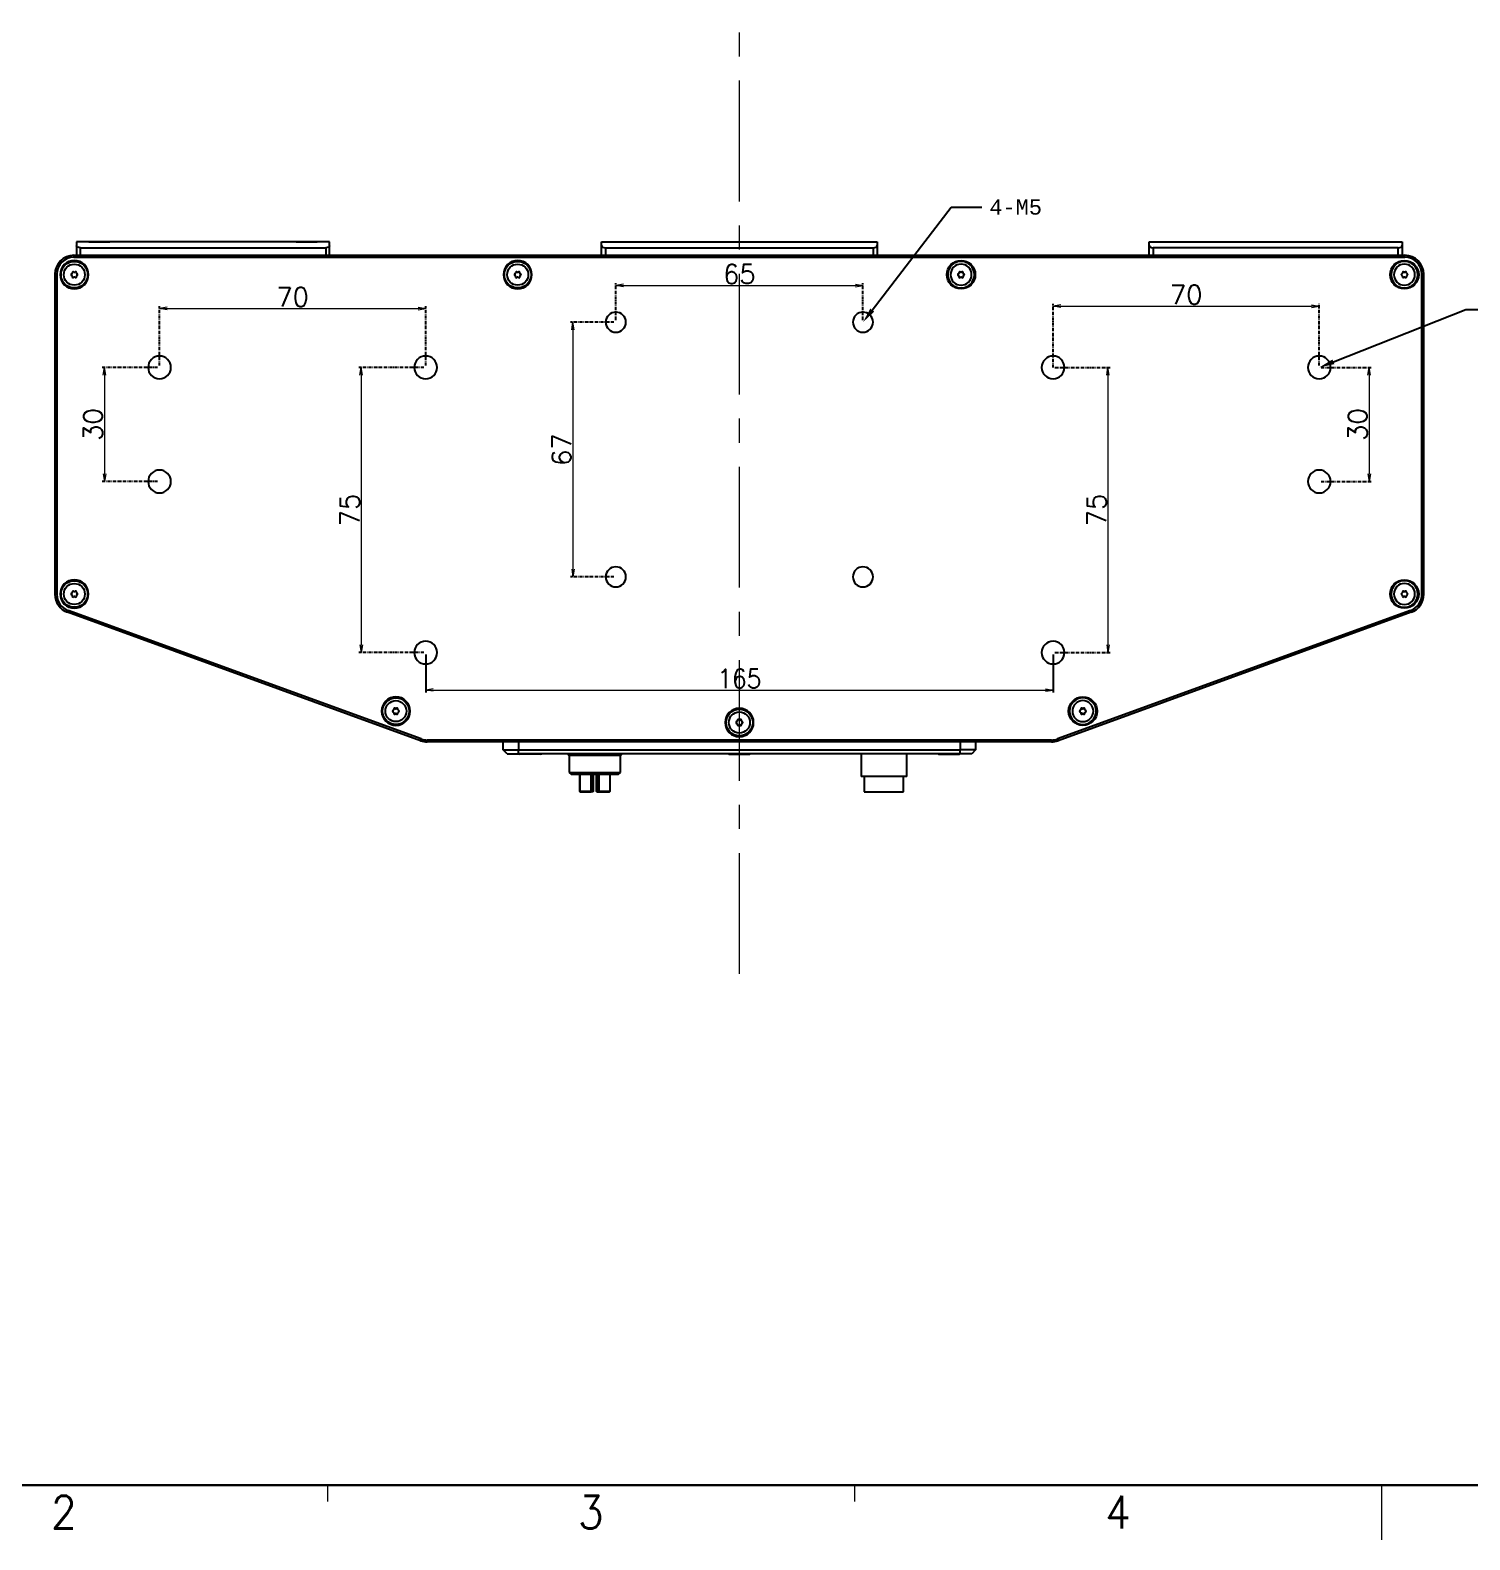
# Model space of a CAD drawing. Header units: millimetres. Extents: x -856 to 354, y -259 to 596.
# Drawn here: x -583.7 to -205.1, y -245.1 to 152 of the extents above; entities that cross this region are included whole.
import ezdxf
from ezdxf import colors
from ezdxf.entities.mleader import LeaderData, LeaderLine
from ezdxf.enums import TextEntityAlignment as Align
from ezdxf.math import Vec2, Vec3

# ---------------------------------------------------------------- set-up
doc = ezdxf.new("R2010")
doc.units = ezdxf.units.MM
doc.linetypes.add('AI-Linetype-1', pattern=[8.946, 5.315, -1.594, 0.443, -1.594])
doc.linetypes.add('CENTER', pattern=[50.8, 31.75, -6.35, 6.35, -6.35])
for name, color, linetype, lineweight in [('05 Center', 3, 'CENTER', 15), ('07 Dimension', 4, 'Continuous', 15), ('AM_BOR', 7, 'Continuous', 15), ('トンボ', 3, 'Continuous', 15)]:
    doc.layers.add(name, color=color, linetype=linetype, lineweight=lineweight)
for name, color, linetype, lineweight, true_color in [('9', 7, 'Continuous', 70, 0x8f9faf), ('ガラスカバー', 7, 'Continuous', 70, 0x8f8faf), ('ネジ', 7, 'Continuous', 70, 0xaf8f8f), ('パッキン', 7, 'Continuous', 70, 0x8f9faf), ('ボトム', 7, 'Continuous', 70, 0xafaf8f), ('背面フタ', 7, 'Continuous', 70, 0xaf8f8f)]:
    doc.layers.add(name, color=color, linetype=linetype, lineweight=lineweight, true_color=true_color)
doc.styles.add('BIGFONT', font='ROMANS.SHX', dxfattribs={"bigfont": 'bigfont'})
doc.styles.get("Standard").update_dxf_attribs({"font": 'monotxt.shx', "height": 1.6, "bigfont": '@extfont2.shx'})
doc.styles.add('TOKURA STANDARD', font='simplex.shx', dxfattribs={"width": 0.9, "bigfont": 'extfont.shx'})
doc.dimstyles.new('ISO-25', dxfattribs={"dimscale": 0.5, "dimtxt": 3.2, "dimasz": 2.5, "dimexe": 1.25, "dimexo": 1, "dimgap": 1, "dimtad": 1, "dimdsep": 46, "dimtxsty": 'Standard', "dimblk": 'OPEN', "dimcen": 2.5, "dimclrd": 256, "dimclre": 256, "dimclrt": 256, "dimadec": 0, "dimazin": 0, "dimtfac": 1, "dimtmove": 0, "dimatfit": 3, "dimldrblk": 'OPEN', "dimfxl": 1, "dimlwd": -1, "dimarcsym": 0})

# ---------------------------------------------------------------- blocks, each defined once
blk = doc.blocks.new('TOKURA_JIS_A3_2008')
at = {"layer": 'AM_BOR', "lineweight": 30}
blk.add_line((410.4, 10), (25.4, 10), dxfattribs=at)
at = {"layer": 'AM_BOR'}
for p, q in [((121.65, 10), (121.65, 8.5)), ((169.78, 10), (169.78, 8.5)), ((217.9, 10), (217.9, 5))]:
    blk.add_line(p, q, dxfattribs=at)
at = {"layer": 'AM_BOR', "style": 'TOKURA STANDARD', "width": 0.9}
for s, p in [('2', (97.59, 6.02)), ('3', (145.71, 6.02)), ('4', (193.84, 6.02))]:
    blk.add_text(s, height=3, dxfattribs=at).set_placement(p, align=Align.CENTER)
blk = doc.blocks.new('_Open')
at = {"color": 0, "linetype": 'ByBlock', "lineweight": -2}
for p, q in [((-1, 0.17), (0, 0)), ((-1, -0.17), (0, 0)), ((0, 0), (-1, 0))]:
    blk.add_line(p, q, dxfattribs=at)
blk = doc.blocks.new('*D89')
at = {"layer": '07 Dimension', "linetype": 'AI-Linetype-1', "lineweight": -2, "ltscale": 0.15, "transparency": 16777216}
for p, q in [((-429.71, 75.68), (-429.71, 85.47)), ((-364.71, 75.68), (-364.71, 85.47))]:
    blk.add_line(p, q, dxfattribs=at)
at = {"layer": '07 Dimension', "ltscale": 0.15, "transparency": 16777216}
blk.add_line((-427.71, 84.84), (-366.71, 84.84), dxfattribs=at)
at = {"layer": 'Defpoints', "color": 0, "ltscale": 0.15, "transparency": 16777216}
for p in [(-364.71, 84.84), (-429.71, 75.18), (-364.71, 75.18)]:
    blk.add_point(p, dxfattribs=at)
at = {"layer": '07 Dimension', "ltscale": 0.15, "transparency": 16777216, "xscale": 2, "yscale": 2, "zscale": 2, "rotation": 180}
blk.add_blockref('_Open', (-429.71, 84.84), dxfattribs=at)
at = {"layer": '07 Dimension', "ltscale": 0.15, "transparency": 16777216, "xscale": 2, "yscale": 2, "zscale": 2}
blk.add_blockref('_Open', (-364.71, 84.84), dxfattribs=at)
at = {"layer": '07 Dimension', "ltscale": 0.15, "transparency": 16777216, "insert": (-397.21, 87.84), "char_height": 5, "attachment_point": 5, "style": 'BIGFONT'}
blk.add_mtext('65', dxfattribs=at)
blk = doc.blocks.new('*D90')
at = {"layer": '07 Dimension', "linetype": 'AI-Linetype-1', "lineweight": -2, "ltscale": 0.15, "transparency": 16777216}
for p, q in [((-430.21, 75.18), (-441.59, 75.18)), ((-430.21, 8.18), (-441.59, 8.18))]:
    blk.add_line(p, q, dxfattribs=at)
at = {"layer": '07 Dimension', "ltscale": 0.15, "transparency": 16777216}
blk.add_line((-440.97, 73.18), (-440.97, 10.18), dxfattribs=at)
at = {"layer": 'Defpoints', "color": 0, "ltscale": 0.15, "transparency": 16777216}
for p in [(-429.71, 75.18), (-440.97, 8.18), (-429.71, 8.18)]:
    blk.add_point(p, dxfattribs=at)
at = {"layer": '07 Dimension', "ltscale": 0.15, "transparency": 16777216, "xscale": 2, "yscale": 2, "zscale": 2}
for p, rotation in [((-440.97, 75.18), 90), ((-440.97, 8.18), 270)]:
    blk.add_blockref('_Open', p, dxfattribs=dict(at, rotation=rotation))
at = {"layer": '07 Dimension', "ltscale": 0.15, "transparency": 16777216, "insert": (-443.97, 41.68), "char_height": 5, "attachment_point": 5, "rotation": 90, "style": 'BIGFONT'}
blk.add_mtext('67', dxfattribs=at)
blk = doc.blocks.new('*D91')
at = {"layer": '07 Dimension', "linetype": 'AI-Linetype-1', "lineweight": -2, "ltscale": 0.15, "transparency": 16777216}
for p, q in [((-549.71, 63.78), (-549.71, 79.42)), ((-479.71, 63.78), (-479.71, 79.42))]:
    blk.add_line(p, q, dxfattribs=at)
at = {"layer": '07 Dimension', "ltscale": 0.15, "transparency": 16777216}
blk.add_line((-547.71, 78.8), (-481.71, 78.8), dxfattribs=at)
at = {"layer": 'Defpoints', "color": 0, "ltscale": 0.15, "transparency": 16777216}
for p in [(-479.71, 78.8), (-549.71, 63.28), (-479.71, 63.28)]:
    blk.add_point(p, dxfattribs=at)
at = {"layer": '07 Dimension', "ltscale": 0.15, "transparency": 16777216, "xscale": 2, "yscale": 2, "zscale": 2, "rotation": 180}
blk.add_blockref('_Open', (-549.71, 78.8), dxfattribs=at)
at = {"layer": '07 Dimension', "ltscale": 0.15, "transparency": 16777216, "xscale": 2, "yscale": 2, "zscale": 2}
blk.add_blockref('_Open', (-479.71, 78.8), dxfattribs=at)
at = {"layer": '07 Dimension', "ltscale": 0.15, "transparency": 16777216, "insert": (-514.71, 81.8), "char_height": 5, "attachment_point": 5, "style": 'BIGFONT'}
blk.add_mtext('70', dxfattribs=at)
blk = doc.blocks.new('*D93')
at = {"layer": '07 Dimension', "linetype": 'AI-Linetype-1', "lineweight": -2, "ltscale": 0.15, "transparency": 16777216}
for p, q in [((-314.71, 63.28), (-314.71, 80.05)), ((-244.71, 63.78), (-244.71, 80.05))]:
    blk.add_line(p, q, dxfattribs=at)
at = {"layer": '07 Dimension', "ltscale": 0.15, "transparency": 16777216}
blk.add_line((-312.71, 79.42), (-246.71, 79.42), dxfattribs=at)
at = {"layer": 'Defpoints', "color": 0, "ltscale": 0.15, "transparency": 16777216}
for p in [(-244.71, 79.42), (-314.71, 62.78), (-244.71, 63.28)]:
    blk.add_point(p, dxfattribs=at)
at = {"layer": '07 Dimension', "ltscale": 0.15, "transparency": 16777216, "xscale": 2, "yscale": 2, "zscale": 2, "rotation": 180}
blk.add_blockref('_Open', (-314.71, 79.42), dxfattribs=at)
at = {"layer": '07 Dimension', "ltscale": 0.15, "transparency": 16777216, "xscale": 2, "yscale": 2, "zscale": 2}
blk.add_blockref('_Open', (-244.71, 79.42), dxfattribs=at)
at = {"layer": '07 Dimension', "ltscale": 0.15, "transparency": 16777216, "insert": (-279.71, 82.42), "char_height": 5, "attachment_point": 5, "style": 'BIGFONT'}
blk.add_mtext('70', dxfattribs=at)
blk = doc.blocks.new('*D94')
at = {"layer": '07 Dimension', "linetype": 'AI-Linetype-1', "lineweight": -2, "ltscale": 0.15, "transparency": 16777216}
for p, q in [((-314.21, 63.28), (-299.65, 63.28)), ((-314.21, -11.72), (-299.65, -11.72))]:
    blk.add_line(p, q, dxfattribs=at)
at = {"layer": '07 Dimension', "ltscale": 0.15, "transparency": 16777216}
blk.add_line((-300.27, 61.28), (-300.27, -9.72), dxfattribs=at)
at = {"layer": 'Defpoints', "color": 0, "ltscale": 0.15, "transparency": 16777216}
for p in [(-314.71, 63.28), (-314.71, -11.72), (-300.27, -11.72)]:
    blk.add_point(p, dxfattribs=at)
at = {"layer": '07 Dimension', "ltscale": 0.15, "transparency": 16777216, "xscale": 2, "yscale": 2, "zscale": 2}
for p, rotation in [((-300.27, 63.28), 90), ((-300.27, -11.72), 270)]:
    blk.add_blockref('_Open', p, dxfattribs=dict(at, rotation=rotation))
at = {"layer": '07 Dimension', "ltscale": 0.15, "transparency": 16777216, "insert": (-303.27, 25.78), "char_height": 5, "attachment_point": 5, "rotation": 90, "style": 'BIGFONT'}
blk.add_mtext('75', dxfattribs=at)
blk = doc.blocks.new('*D95')
at = {"layer": '07 Dimension', "linetype": 'AI-Linetype-1', "lineweight": -2, "ltscale": 0.15, "transparency": 16777216}
for p, q in [((-244.21, 63.28), (-230.96, 63.28)), ((-244.21, 33.28), (-230.96, 33.28))]:
    blk.add_line(p, q, dxfattribs=at)
at = {"layer": '07 Dimension', "ltscale": 0.15, "transparency": 16777216}
blk.add_line((-231.59, 61.28), (-231.59, 35.28), dxfattribs=at)
at = {"layer": 'Defpoints', "color": 0, "ltscale": 0.15, "transparency": 16777216}
for p in [(-244.71, 63.28), (-244.71, 33.28), (-231.59, 33.28)]:
    blk.add_point(p, dxfattribs=at)
at = {"layer": '07 Dimension', "ltscale": 0.15, "transparency": 16777216, "xscale": 2, "yscale": 2, "zscale": 2}
for p, rotation in [((-231.59, 63.28), 90), ((-231.59, 33.28), 270)]:
    blk.add_blockref('_Open', p, dxfattribs=dict(at, rotation=rotation))
at = {"layer": '07 Dimension', "ltscale": 0.15, "transparency": 16777216, "insert": (-234.59, 48.28), "char_height": 5, "attachment_point": 5, "rotation": 90, "style": 'BIGFONT'}
blk.add_mtext('30', dxfattribs=at)
blk = doc.blocks.new('*D96')
at = {"layer": '07 Dimension', "linetype": 'AI-Linetype-1', "lineweight": -2, "ltscale": 0.15, "transparency": 16777216}
for p, q in [((-550.21, 63.28), (-564.83, 63.28)), ((-550.21, 33.28), (-564.83, 33.28))]:
    blk.add_line(p, q, dxfattribs=at)
at = {"layer": '07 Dimension', "ltscale": 0.15, "transparency": 16777216}
blk.add_line((-564.2, 61.28), (-564.2, 35.28), dxfattribs=at)
at = {"layer": 'Defpoints', "color": 0, "ltscale": 0.15, "transparency": 16777216}
for p in [(-549.71, 63.28), (-564.2, 33.28), (-549.71, 33.28)]:
    blk.add_point(p, dxfattribs=at)
at = {"layer": '07 Dimension', "ltscale": 0.15, "transparency": 16777216, "xscale": 2, "yscale": 2, "zscale": 2}
for p, rotation in [((-564.2, 63.28), 90), ((-564.2, 33.28), 270)]:
    blk.add_blockref('_Open', p, dxfattribs=dict(at, rotation=rotation))
at = {"layer": '07 Dimension', "ltscale": 0.15, "transparency": 16777216, "insert": (-567.2, 48.28), "char_height": 5, "attachment_point": 5, "rotation": 90, "style": 'BIGFONT'}
blk.add_mtext('30', dxfattribs=at)
blk = doc.blocks.new('*D97')
at = {"layer": '07 Dimension', "linetype": 'AI-Linetype-1', "lineweight": -2, "ltscale": 0.15, "transparency": 16777216}
for p, q in [((-480.21, 63.28), (-497.29, 63.28)), ((-480.21, -11.72), (-497.29, -11.72))]:
    blk.add_line(p, q, dxfattribs=at)
at = {"layer": '07 Dimension', "ltscale": 0.15, "transparency": 16777216}
blk.add_line((-496.66, 61.28), (-496.66, -9.72), dxfattribs=at)
at = {"layer": 'Defpoints', "color": 0, "ltscale": 0.15, "transparency": 16777216}
for p in [(-479.71, 63.28), (-496.66, -11.72), (-479.71, -11.72)]:
    blk.add_point(p, dxfattribs=at)
at = {"layer": '07 Dimension', "ltscale": 0.15, "transparency": 16777216, "xscale": 2, "yscale": 2, "zscale": 2}
for p, rotation in [((-496.66, 63.28), 90), ((-496.66, -11.72), 270)]:
    blk.add_blockref('_Open', p, dxfattribs=dict(at, rotation=rotation))
at = {"layer": '07 Dimension', "ltscale": 0.15, "transparency": 16777216, "insert": (-499.66, 25.78), "char_height": 5, "attachment_point": 5, "rotation": 90, "style": 'BIGFONT'}
blk.add_mtext('75', dxfattribs=at)
blk = doc.blocks.new('*D98')
at = {"layer": '07 Dimension', "lineweight": -2, "ltscale": 0.15, "transparency": 16777216}
for p, q in [((-479.71, -12.22), (-479.71, -22.2)), ((-314.71, -12.22), (-314.71, -22.2))]:
    blk.add_line(p, q, dxfattribs=at)
at = {"layer": '07 Dimension', "ltscale": 0.15, "transparency": 16777216}
blk.add_line((-477.71, -21.57), (-316.71, -21.57), dxfattribs=at)
at = {"layer": 'Defpoints', "color": 0, "ltscale": 0.15, "transparency": 16777216}
for p in [(-479.71, -11.72), (-314.71, -11.72), (-314.71, -21.57)]:
    blk.add_point(p, dxfattribs=at)
at = {"layer": '07 Dimension', "ltscale": 0.15, "transparency": 16777216, "xscale": 2, "yscale": 2, "zscale": 2, "rotation": 180}
blk.add_blockref('_Open', (-479.71, -21.57), dxfattribs=at)
at = {"layer": '07 Dimension', "ltscale": 0.15, "transparency": 16777216, "xscale": 2, "yscale": 2, "zscale": 2}
blk.add_blockref('_Open', (-314.71, -21.57), dxfattribs=at)
at = {"layer": '07 Dimension', "ltscale": 0.15, "transparency": 16777216, "insert": (-397.21, -18.57), "char_height": 5, "attachment_point": 5, "style": 'TOKURA STANDARD'}
blk.add_mtext('165', dxfattribs=at)

msp = doc.modelspace()

# ---------------------------------------------------------------- linework, layer by layer
at = {"layer": '05 Center'}
msp.add_line((-397.213, -96.223, -368.054), (-397.213, 531.709, -368.054), dxfattribs=at)
at = {"layer": '9', "lineweight": -3}
for p, q in [((-442.213, -38.315), (-442.213, -38.589)), ((-442.213, -38.589), (-441.963, -38.733)), ((-441.963, -38.733), (-428.463, -38.733)), ((-441.963, -38.733), (-441.963, -43.233)), ((-428.213, -38.589), (-428.463, -38.733)), ((-428.463, -43.233), (-428.463, -38.733)), ((-428.213, -38.589), (-428.213, -38.315)), ((-365.213, -38.315), (-365.213, -44.315)), ((-353.213, -44.315), (-353.213, -38.315)), ((-441.963, -43.233), (-428.463, -43.233)), ((-441.963, -43.233), (-441.463, -43.733)), ((-428.963, -43.733), (-428.463, -43.233)), ((-441.463, -43.733), (-428.963, -43.733)), ((-439.221, -43.733), (-439.221, -48.133)), ((-439.208, -43.733), (-439.208, -48.133)), ((-436.237, -43.733), (-436.237, -48.133)), ((-436.138, -48.133), (-436.138, -43.733)), ((-435.738, -43.733), (-435.738, -48.133)), ((-435.593, -48.133), (-435.593, -43.733)), ((-435.593, -48.133), (-435.593, -43.733)), ((-434.833, -43.733), (-434.833, -48.133)), ((-434.688, -43.733), (-434.688, -48.133)), ((-434.288, -48.133), (-434.288, -43.733)), ((-434.188, -43.733), (-434.188, -48.133)), ((-431.217, -48.133), (-431.217, -43.733)), ((-431.204, -48.133), (-431.204, -43.733)), ((-431.204, -48.133), (-431.204, -43.733)), ((-353.213, -44.315), (-365.213, -44.315)), ((-364.363, -44.315), (-364.363, -48.315)), ((-354.063, -48.315), (-354.063, -44.315)), ((-439.208, -48.133), (-439.221, -48.133)), ((-439.208, -48.133), (-436.237, -48.133)), ((-439.019, -48.333), (-439.015, -48.333)), ((-439.015, -48.333), (-436.187, -48.333)), ((-436.237, -48.133), (-436.138, -48.133)), ((-435.938, -48.333), (-436.187, -48.333)), ((-435.738, -48.133), (-436.138, -48.133)), ((-435.793, -48.333), (-435.938, -48.333)), ((-435.593, -48.133), (-435.738, -48.133)), ((-434.833, -48.133), (-434.688, -48.133)), ((-434.688, -48.133), (-434.288, -48.133)), ((-434.633, -48.333), (-434.488, -48.333)), ((-434.488, -48.333), (-434.288, -48.333)), ((-434.288, -48.333), (-434.288, -48.133)), ((-434.288, -48.133), (-434.188, -48.133)), ((-434.238, -48.333), (-431.411, -48.333)), ((-434.188, -48.133), (-431.217, -48.133)), ((-431.404, -48.333), (-431.411, -48.333)), ((-431.217, -48.133), (-431.204, -48.133)), ((-364.363, -48.315), (-354.063, -48.315))]:
    msp.add_line(p, q, dxfattribs=at)
for centre, start, end in [((-435.938, -48.133), 270, 0), ((-434.488, -48.133), 180, 270)]:
    msp.add_arc(centre, 0.2, start, end, dxfattribs=at)
for centre, major_axis, ratio, start_param, end_param in [((-439.021, -48.133), (0, 0.2), 1, 1.5707963, 3.1407129), ((-439.015, -48.133), (0, 0.2), 0.9686775, 1.5707963, 3.1415927), ((-431.411, -48.133), (0, -0.2), 0.9686775, 0, 1.5707963)]:
    msp.add_ellipse(centre, major_axis=major_axis, ratio=ratio, start_param=start_param, end_param=end_param, dxfattribs=at)
at = {"layer": '9', "lineweight": -3, "extrusion": (4.15185e-33, 4.2648e-46, -1)}
msp.add_ellipse((-436.187, -48.133), major_axis=(0, -0.2), ratio=0.2483221, start_param=0, end_param=1.5707963, dxfattribs=at)
at = {"layer": '9', "lineweight": -3, "extrusion": (-2.05389e-33, -6.18429e-47, -1)}
msp.add_ellipse((-434.238, -48.133), major_axis=(0, 0.2), ratio=0.2483221, start_param=1.5707963, end_param=3.1415927, dxfattribs=at)
at = {"layer": '9', "lineweight": -3}
for points, knots in [([(-438.713, -38.589), (-438.723, -38.589), (-438.733, -38.589), (-438.744, -38.589), (-439.477, -38.586), (-440.218, -38.491), (-440.946, -38.323)], [-0.002717403, -0.002717403, -0.002717403, -0.002717403, -0.0026814723, -0.0026814723, -0.0026814723, -0.0001152821, -0.0001152821, -0.0001152821, -0.0001152821]), ([(-429.479, -38.323), (-430.23, -38.496), (-430.984, -38.591), (-431.744, -38.589), (-432.477, -38.586), (-433.218, -38.491), (-433.946, -38.323)], [-0.0053202441, -0.0053202441, -0.0053202441, -0.0053202441, -0.0026814723, -0.0026814723, -0.0026814723, -0.0001152738, -0.0001152738, -0.0001152738, -0.0001152738]), ([(-435.593, -48.139), (-435.593, -48.163), (-435.599, -48.187), (-435.618, -48.235), (-435.633, -48.257), (-435.671, -48.294), (-435.692, -48.308), (-435.738, -48.327), (-435.761, -48.332), (-435.785, -48.333), (-435.786, -48.333), (-435.787, -48.333)], [0.00000569405, 0.00000569405, 0.00000569405, 0.00000569405, 0.00007922369, 0.00007922369, 0.00015941118, 0.00015941118, 0.00023650198, 0.00023650198, 0.00030704637, 0.00030704637, 0.00030940777, 0.00030940777, 0.00030940777, 0.00030940777]), ([(-435.593, -48.139), (-435.593, -48.163), (-435.599, -48.187), (-435.618, -48.234), (-435.633, -48.256), (-435.651, -48.275)], [0.00000569405, 0.00000569405, 0.00000569405, 0.00000569405, 0.00007922369, 0.00007922369, 0.00015760331, 0.00015760331, 0.00015760331, 0.00015760331]), ([(-434.638, -48.333), (-434.639, -48.333), (-434.64, -48.333), (-434.664, -48.332), (-434.687, -48.327), (-434.733, -48.308), (-434.754, -48.294), (-434.792, -48.257), (-434.807, -48.235), (-434.827, -48.187), (-434.832, -48.163), (-434.833, -48.139)], [-0.00000236012, -0.00000236012, -0.00000236012, -0.00000236012, 0, 0, 0.00007054439, 0.00007054439, 0.00014763519, 0.00014763519, 0.00022782268, 0.00022782268, 0.00030135236, 0.00030135236, 0.00030135236, 0.00030135236]), ([(-431.204, -48.139), (-431.205, -48.163), (-431.21, -48.187), (-431.23, -48.235), (-431.245, -48.257), (-431.283, -48.294), (-431.304, -48.308), (-431.34, -48.323), (-431.353, -48.327), (-431.373, -48.331), (-431.379, -48.332), (-431.389, -48.333), (-431.392, -48.333), (-431.396, -48.333), (-431.397, -48.333), (-431.399, -48.333)], [0.00000569401, 0.00000569401, 0.00000569401, 0.00000569401, 0.00007922369, 0.00007922369, 0.00015941118, 0.00015941118, 0.00023650198, 0.00023650198, 0.00027691258, 0.00027691258, 0.00029625636, 0.00029625636, 0.00030568587, 0.00030568587, 0.00030926406, 0.00030926406, 0.00030926406, 0.00030926406]), ([(-431.204, -48.139), (-431.205, -48.163), (-431.21, -48.187), (-431.23, -48.234), (-431.244, -48.256), (-431.263, -48.275)], [0.00000569401, 0.00000569401, 0.00000569401, 0.00000569401, 0.00007922369, 0.00007922369, 0.00015760246, 0.00015760246, 0.00015760246, 0.00015760246])]:
    msp.add_open_spline(points, degree=3, knots=knots, dxfattribs=at)
for points in [[(-436.479, -38.323), (-437.22, -38.494), (-437.964, -38.589), (-438.713, -38.589)], [(-439.019, -48.333), (-439.036, -48.333), (-439.089, -48.328), (-439.159, -48.285), (-439.208, -48.219), (-439.219, -48.165), (-439.221, -48.139)]]:
    msp.add_open_spline(points, degree=3, dxfattribs=at)
msp.add_rational_spline([(-434.288, -48.333), (-434.262, -48.333), (-434.238, -48.333)], [1, 0.992138474756, 1], degree=2, dxfattribs=at)
at = {"layer": 'ガラスカバー', "lineweight": -3}
for p, q in [((-505.013, 96.283), (-571.513, 96.283)), ((-571.513, 96.283), (-571.513, 95.36)), ((-571.513, 95.36), (-571.513, 92.784)), ((-505.013, 95.36), (-505.013, 96.283)), ((-505.013, 92.784), (-505.013, 95.36)), ((-433.463, 96.283), (-360.963, 96.283)), ((-433.463, 95.36), (-433.463, 96.283)), ((-433.463, 92.784), (-433.463, 95.36)), ((-360.963, 96.283), (-360.963, 95.36)), ((-360.963, 95.36), (-360.963, 92.784)), ((-289.413, 96.283), (-222.913, 96.283)), ((-289.413, 95.36), (-289.413, 96.283)), ((-289.413, 92.784), (-289.413, 95.36)), ((-222.913, 96.283), (-222.913, 95.36)), ((-222.913, 95.36), (-222.913, 92.784)), ((-570.513, 92.784), (-570.513, 94.783)), ((-570.513, 94.783), (-506.013, 94.783)), ((-506.013, 94.783), (-506.013, 92.784)), ((-432.463, 94.783), (-361.963, 94.783)), ((-432.463, 94.783), (-432.463, 92.784)), ((-361.963, 92.784), (-361.963, 94.783)), ((-223.913, 94.783), (-288.413, 94.783)), ((-288.413, 94.783), (-288.413, 92.784)), ((-223.913, 92.784), (-223.913, 94.783))]:
    msp.add_line(p, q, dxfattribs=at)
at = {"layer": 'ガラスカバー', "lineweight": -3, "extrusion": (8.67362e-17, -5.51414e-28, -1)}
msp.add_ellipse((-570.513, 95.36), major_axis=(1, 0), ratio=0.5773183, start_param=1.5707963, end_param=3.1411373, dxfattribs=at)
at = {"layer": 'ガラスカバー', "lineweight": -3, "extrusion": (8.67362e-17, 4.90995e-28, -1)}
msp.add_ellipse((-506.013, 95.36), major_axis=(-1, 0), ratio=0.5773183, start_param=3.1420481, end_param=4.712389, dxfattribs=at)
at = {"layer": 'ガラスカバー', "lineweight": -3}
for centre, major_axis, start_param, end_param in [((-432.463, 95.36), (-1, 0), 0.0000217, 1.5707963), ((-361.963, 95.36), (-1, 0), 1.5707963, 3.141571), ((-288.413, 95.36), (1, 0), 3.1420481, 4.712389), ((-223.913, 95.36), (-1, 0), 1.5707963, 3.1411373)]:
    msp.add_ellipse(centre, major_axis=major_axis, ratio=0.5773183, start_param=start_param, end_param=end_param, dxfattribs=at)
at = {"layer": 'ネジ', "lineweight": -3}
for p, q in [((-568.28, 96.283), (-562.745, 96.283)), ((-513.78, 96.283), (-508.245, 96.283)), ((-430.23, 96.283), (-424.695, 96.283)), ((-369.73, 96.283), (-364.195, 96.283)), ((-286.18, 96.283), (-280.645, 96.283)), ((-231.68, 96.283), (-226.145, 96.283)), ((-455.355, -38.315), (-455.08, -38.415)), ((-449.545, -38.415), (-455.08, -38.415)), ((-451.793, -38.315), (-451.793, -38.415)), ((-451.782, -38.415), (-451.782, -38.315)), ((-449.545, -38.415), (-449.271, -38.315)), ((-449.545, -38.415), (-449.271, -38.315)), ((-399.98, -38.415), (-400.255, -38.315)), ((-399.98, -38.415), (-394.445, -38.415)), ((-397.744, -38.415), (-397.744, -38.315)), ((-397.733, -38.415), (-397.733, -38.315)), ((-396.693, -38.315), (-396.693, -38.415)), ((-396.682, -38.315), (-396.682, -38.415)), ((-394.171, -38.315), (-394.445, -38.415)), ((-344.88, -38.415), (-345.155, -38.315)), ((-344.88, -38.415), (-339.345, -38.415)), ((-342.644, -38.415), (-342.644, -38.315)), ((-342.633, -38.415), (-342.633, -38.315)), ((-339.071, -38.315), (-339.345, -38.415))]:
    msp.add_line(p, q, dxfattribs=at)
for centre, radius in [((-572.113, 87.684), 3.5), ((-572.113, 87.684), 2.767), ((-455.513, 87.683), 3.5), ((-455.513, 87.683), 2.767), ((-572.113, 3.684), 3.5), ((-572.113, 3.684), 2.767), ((-487.548, -27.119), 3.5), ((-487.548, -27.119), 2.767), ((-397.213, -30.115), 3.5), ((-397.213, -30.115), 2.767)]:
    msp.add_circle(centre, radius, dxfattribs=at)
at = {"layer": 'ネジ', "lineweight": -3, "extrusion": (-1.07218e-13, 1.15265e-13, -1)}
msp.add_circle((338.913, 87.683), 3.5, dxfattribs=at)
at = {"layer": 'ネジ', "lineweight": -3, "extrusion": (-2.24973e-16, 3.79537e-16, -1)}
msp.add_circle((338.913, 87.683), 2.767, dxfattribs=at)
at = {"layer": 'ネジ', "lineweight": -3, "extrusion": (-1.11431e-13, 1.20541e-13, -1)}
msp.add_circle((222.313, 87.684), 3.5, dxfattribs=at)
at = {"layer": 'ネジ', "lineweight": -3, "extrusion": (2.44314e-16, 6.61092e-17, -1)}
msp.add_circle((222.313, 87.684), 2.767, dxfattribs=at)
at = {"layer": 'ネジ', "lineweight": -3, "extrusion": (-1.07962e-13, 1.16706e-13, -1)}
msp.add_circle((222.313, 3.684), 3.5, dxfattribs=at)
at = {"layer": 'ネジ', "lineweight": -3, "extrusion": (-6.91184e-17, 6.61092e-17, -1)}
msp.add_circle((222.313, 3.684), 2.767, dxfattribs=at)
at = {"layer": 'ネジ', "lineweight": -3, "extrusion": (-1.00527e-13, 1.09105e-13, -1)}
msp.add_circle((306.878, -27.119), 3.5, dxfattribs=at)
at = {"layer": 'ネジ', "lineweight": -3, "extrusion": (-2.26697e-16, 6.61092e-17, -1)}
msp.add_circle((306.878, -27.119), 2.767, dxfattribs=at)
at = {"layer": 'ネジ', "lineweight": -3}
for centre, radius, start, end in [((-572.748, 87.684), 0.24, 92.84074, 267.15926), ((-572.764, 88.024), 0.1, 272.84074, 332.48268), ((-572.764, 87.344), 0.1, 27.51731, 87.15926), ((-572.43, 88.234), 0.24, 32.84074, 207.15926), ((-572.733, 88.079), 0.1, 327.51731, 27.15926), ((-572.144, 88.418), 0.1, 212.84074, 271.24134), ((-572.081, 88.418), 0.1, 268.75865, 327.15926), ((-571.795, 88.234), 0.24, 332.84074, 147.15926), ((-571.493, 88.079), 0.1, 152.84074, 212.48268), ((-571.461, 88.024), 0.1, 207.51731, 267.15926), ((-571.461, 87.344), 0.1, 92.84074, 152.4827), ((-571.478, 87.684), 0.24, 272.84074, 87.15926), ((-456.148, 87.683), 0.24, 92.84074, 267.15926), ((-456.164, 88.023), 0.1, 272.84074, 332.48268), ((-456.164, 87.343), 0.1, 27.51731, 87.15926), ((-455.83, 88.233), 0.24, 32.84074, 207.15926), ((-456.133, 88.078), 0.1, 327.51731, 27.15926), ((-455.544, 88.417), 0.1, 212.84074, 271.24134), ((-455.481, 88.417), 0.1, 268.75865, 327.15926), ((-455.195, 88.233), 0.24, 332.84074, 147.15926), ((-454.893, 88.078), 0.1, 152.84074, 212.48268), ((-454.861, 88.023), 0.1, 207.51731, 267.15926), ((-454.861, 87.343), 0.1, 92.84074, 152.4827), ((-454.878, 87.683), 0.24, 272.84074, 87.15926), ((-339.548, 87.683), 0.24, 92.84074, 267.15926), ((-339.565, 88.023), 0.1, 272.84074, 332.48269), ((-339.565, 87.343), 0.1, 27.5173, 87.15926), ((-339.23, 88.233), 0.24, 32.84074, 207.15926), ((-339.533, 88.078), 0.1, 327.51732, 27.15926), ((-338.945, 88.417), 0.1, 212.84074, 271.24135), ((-338.881, 88.417), 0.1, 268.75866, 327.15926), ((-338.595, 88.233), 0.24, 332.84074, 147.15926), ((-338.293, 88.078), 0.1, 152.84074, 212.48269), ((-338.261, 88.023), 0.1, 207.51732, 267.15926), ((-338.261, 87.343), 0.1, 92.84074, 152.48269), ((-338.278, 87.683), 0.24, 272.84074, 87.15926), ((-222.948, 87.684), 0.24, 92.84074, 267.15926), ((-222.965, 88.024), 0.1, 272.84074, 332.48269), ((-222.965, 87.344), 0.1, 27.5173, 87.15926), ((-222.63, 88.234), 0.24, 32.84074, 207.15926), ((-222.933, 88.079), 0.1, 327.51732, 27.15926), ((-222.345, 88.418), 0.1, 212.84074, 271.24135), ((-222.281, 88.418), 0.1, 268.75866, 327.15926), ((-221.995, 88.234), 0.24, 332.84074, 147.15926), ((-221.693, 88.079), 0.1, 152.84074, 212.48269), ((-221.661, 88.024), 0.1, 207.51732, 267.15926), ((-221.661, 87.344), 0.1, 92.84074, 152.48269), ((-221.678, 87.684), 0.24, 272.84074, 87.15926), ((-572.43, 87.134), 0.24, 152.84074, 327.15926), ((-572.733, 87.289), 0.1, 332.84074, 32.48268), ((-572.144, 86.95), 0.1, 88.75866, 147.15926), ((-572.081, 86.95), 0.1, 32.84074, 91.24134), ((-571.795, 87.134), 0.24, 212.84074, 27.15926), ((-571.493, 87.289), 0.1, 147.51731, 207.15926), ((-455.83, 87.133), 0.24, 152.84074, 327.15926), ((-456.133, 87.288), 0.1, 332.84074, 32.48268), ((-455.544, 86.949), 0.1, 88.75866, 147.15926), ((-455.481, 86.949), 0.1, 32.84074, 91.24134), ((-455.195, 87.133), 0.24, 212.84074, 27.15926), ((-454.893, 87.288), 0.1, 147.51731, 207.15926), ((-339.23, 87.133), 0.24, 152.84074, 327.15926), ((-339.533, 87.288), 0.1, 332.84074, 32.48269), ((-338.945, 86.949), 0.1, 88.75866, 147.15926), ((-338.881, 86.949), 0.1, 32.84074, 91.24134), ((-338.595, 87.133), 0.24, 212.84074, 27.15926), ((-338.293, 87.288), 0.1, 147.51732, 207.15926), ((-222.63, 87.134), 0.24, 152.84074, 327.15926), ((-222.933, 87.289), 0.1, 332.84074, 32.48269), ((-222.345, 86.95), 0.1, 88.75866, 147.15926), ((-222.281, 86.95), 0.1, 32.84074, 91.24134), ((-221.995, 87.134), 0.24, 212.84074, 27.15926), ((-221.693, 87.289), 0.1, 147.51732, 207.15926), ((-572.764, 4.024), 0.1, 272.84074, 332.48268), ((-572.43, 4.234), 0.24, 32.84074, 207.15926), ((-572.733, 4.079), 0.1, 327.51731, 27.15926), ((-572.144, 4.418), 0.1, 212.84074, 271.24134), ((-572.081, 4.418), 0.1, 268.75865, 327.15926), ((-571.795, 4.234), 0.24, 332.84074, 147.15926), ((-571.493, 4.079), 0.1, 152.84074, 212.48268), ((-571.461, 4.024), 0.1, 207.51731, 267.15926), ((-222.965, 4.024), 0.1, 272.84074, 332.48269), ((-222.63, 4.234), 0.24, 32.84074, 207.15926), ((-222.933, 4.079), 0.1, 327.51732, 27.15926), ((-222.345, 4.418), 0.1, 212.84074, 271.24135), ((-222.281, 4.418), 0.1, 268.75866, 327.15926), ((-221.995, 4.234), 0.24, 332.84074, 147.15926), ((-221.693, 4.079), 0.1, 152.84074, 212.48269), ((-221.661, 4.024), 0.1, 207.51732, 267.15926), ((-572.748, 3.684), 0.24, 92.84074, 267.15926), ((-572.764, 3.344), 0.1, 27.51731, 87.15926), ((-572.43, 3.134), 0.24, 152.84074, 327.15926), ((-572.733, 3.289), 0.1, 332.84074, 32.48268), ((-572.144, 2.95), 0.1, 88.75866, 147.15926), ((-572.081, 2.95), 0.1, 32.84074, 91.24134), ((-571.795, 3.134), 0.24, 212.84074, 27.15926), ((-571.493, 3.289), 0.1, 147.51731, 207.15926), ((-571.461, 3.344), 0.1, 92.84074, 152.4827), ((-571.478, 3.684), 0.24, 272.84074, 87.15926), ((-222.948, 3.684), 0.24, 92.84074, 267.15926), ((-222.965, 3.344), 0.1, 27.5173, 87.15926), ((-222.63, 3.134), 0.24, 152.84074, 327.15926), ((-222.933, 3.289), 0.1, 332.84074, 32.48269), ((-222.345, 2.95), 0.1, 88.75866, 147.15926), ((-222.281, 2.95), 0.1, 32.84074, 91.24134), ((-221.995, 3.134), 0.24, 212.84074, 27.15926), ((-221.693, 3.289), 0.1, 147.51732, 207.15926), ((-221.661, 3.344), 0.1, 92.84074, 152.48269), ((-221.678, 3.684), 0.24, 272.84074, 87.15926), ((-488.183, -27.119), 0.24, 92.84074, 267.15926), ((-488.199, -26.779), 0.1, 272.84074, 332.48268), ((-488.199, -27.459), 0.1, 27.51731, 87.15926), ((-487.865, -26.569), 0.24, 32.84074, 207.15926), ((-487.865, -27.669), 0.24, 152.84074, 327.15926), ((-488.168, -26.724), 0.1, 327.51731, 27.15926), ((-488.168, -27.514), 0.1, 332.84074, 32.48268), ((-487.579, -26.385), 0.1, 212.84074, 271.24134), ((-487.579, -27.853), 0.1, 88.75866, 147.15926), ((-487.516, -26.385), 0.1, 268.75865, 327.15926), ((-487.516, -27.853), 0.1, 32.84074, 91.24134), ((-487.23, -26.569), 0.24, 332.84074, 147.15926), ((-487.23, -27.669), 0.24, 212.84074, 27.15926), ((-486.928, -26.724), 0.1, 152.84074, 212.48268), ((-486.928, -27.514), 0.1, 147.51731, 207.15926), ((-486.896, -26.779), 0.1, 207.51731, 267.15926), ((-486.896, -27.459), 0.1, 92.84074, 152.4827), ((-486.913, -27.119), 0.24, 272.84074, 87.15926), ((-307.513, -27.119), 0.24, 92.84074, 267.15926), ((-307.53, -26.779), 0.1, 272.84074, 332.48269), ((-307.53, -27.459), 0.1, 27.5173, 87.15926), ((-307.195, -26.569), 0.24, 32.84074, 207.15926), ((-307.195, -27.669), 0.24, 152.84074, 327.15926), ((-307.498, -26.724), 0.1, 327.51732, 27.15926), ((-307.498, -27.514), 0.1, 332.84074, 32.48269), ((-306.91, -26.385), 0.1, 212.84074, 271.24135), ((-306.91, -27.853), 0.1, 88.75866, 147.15926), ((-306.846, -26.385), 0.1, 268.75866, 327.15926), ((-306.846, -27.853), 0.1, 32.84074, 91.24134), ((-306.56, -26.569), 0.24, 332.84074, 147.15926), ((-306.56, -27.669), 0.24, 212.84074, 27.15926), ((-306.258, -26.724), 0.1, 152.84074, 212.48269), ((-306.258, -27.514), 0.1, 147.51732, 207.15926), ((-306.226, -26.779), 0.1, 207.51732, 267.15926), ((-306.226, -27.459), 0.1, 92.84074, 152.48269), ((-306.243, -27.119), 0.24, 272.84074, 87.15926), ((-397.848, -30.115), 0.24, 92.84074, 267.15926), ((-397.865, -29.775), 0.1, 272.84074, 332.48268), ((-397.865, -30.455), 0.1, 27.51731, 87.15926), ((-397.53, -29.565), 0.24, 32.84074, 207.15926), ((-397.53, -30.665), 0.24, 152.84074, 327.15926), ((-397.833, -29.72), 0.1, 327.51731, 27.15926), ((-397.833, -30.51), 0.1, 332.84074, 32.48268), ((-397.244, -29.381), 0.1, 212.84074, 271.24134), ((-397.244, -30.849), 0.1, 88.75866, 147.15926), ((-397.181, -29.381), 0.1, 268.75865, 327.15926), ((-397.181, -30.849), 0.1, 32.84074, 91.24134), ((-396.895, -29.565), 0.24, 332.84074, 147.15926), ((-396.895, -30.665), 0.24, 212.84074, 27.15926), ((-396.593, -29.72), 0.1, 152.84074, 212.48268), ((-396.593, -30.51), 0.1, 147.51731, 207.15926), ((-396.561, -29.775), 0.1, 207.51731, 267.15926), ((-396.561, -30.455), 0.1, 92.84074, 152.4827), ((-396.578, -30.115), 0.24, 272.84074, 87.15926)]:
    msp.add_arc(centre, radius, start, end, dxfattribs=at)
for points in [[(-572.676, 87.977), (-572.667, 87.994), (-572.658, 88.009), (-572.648, 88.025)], [(-572.648, 87.343), (-572.658, 87.358), (-572.667, 87.374), (-572.676, 87.391)], [(-572.142, 88.318), (-572.131, 88.319), (-572.122, 88.319), (-572.113, 88.319)], [(-572.113, 88.319), (-572.103, 88.319), (-572.094, 88.319), (-572.083, 88.318)], [(-571.577, 88.025), (-571.567, 88.009), (-571.558, 87.994), (-571.549, 87.977)], [(-571.549, 87.391), (-571.558, 87.374), (-571.567, 87.358), (-571.577, 87.343)], [(-456.076, 87.976), (-456.067, 87.993), (-456.058, 88.008), (-456.048, 88.024)], [(-456.048, 87.342), (-456.058, 87.357), (-456.067, 87.373), (-456.076, 87.39)], [(-455.542, 88.317), (-455.531, 88.318), (-455.522, 88.318), (-455.513, 88.318)], [(-455.513, 88.318), (-455.503, 88.318), (-455.494, 88.318), (-455.483, 88.317)], [(-454.977, 88.024), (-454.967, 88.008), (-454.958, 87.993), (-454.949, 87.976)], [(-454.949, 87.39), (-454.958, 87.373), (-454.967, 87.357), (-454.977, 87.342)], [(-339.448, 88.024), (-339.458, 88.008), (-339.467, 87.993), (-339.476, 87.976)], [(-339.476, 87.39), (-339.467, 87.373), (-339.458, 87.357), (-339.448, 87.342)], [(-338.913, 88.318), (-338.922, 88.318), (-338.931, 88.318), (-338.942, 88.317)], [(-338.883, 88.317), (-338.894, 88.318), (-338.904, 88.318), (-338.913, 88.318)], [(-338.35, 87.976), (-338.358, 87.993), (-338.367, 88.008), (-338.377, 88.024)], [(-338.377, 87.342), (-338.367, 87.357), (-338.358, 87.373), (-338.35, 87.39)], [(-222.848, 88.025), (-222.858, 88.009), (-222.867, 87.994), (-222.876, 87.977)], [(-222.876, 87.391), (-222.867, 87.374), (-222.858, 87.358), (-222.848, 87.343)], [(-222.313, 88.319), (-222.322, 88.319), (-222.331, 88.319), (-222.342, 88.318)], [(-222.283, 88.318), (-222.294, 88.319), (-222.304, 88.319), (-222.313, 88.319)], [(-221.75, 87.977), (-221.758, 87.994), (-221.767, 88.009), (-221.777, 88.025)], [(-221.777, 87.343), (-221.767, 87.358), (-221.758, 87.374), (-221.75, 87.391)], [(-572.113, 87.049), (-572.122, 87.049), (-572.131, 87.049), (-572.142, 87.05)], [(-572.083, 87.05), (-572.094, 87.049), (-572.103, 87.049), (-572.113, 87.049)], [(-455.513, 87.048), (-455.522, 87.048), (-455.531, 87.048), (-455.542, 87.049)], [(-455.483, 87.049), (-455.494, 87.048), (-455.503, 87.048), (-455.513, 87.048)], [(-338.942, 87.049), (-338.931, 87.048), (-338.922, 87.048), (-338.913, 87.048)], [(-338.913, 87.048), (-338.904, 87.048), (-338.894, 87.048), (-338.883, 87.049)], [(-222.342, 87.05), (-222.331, 87.049), (-222.322, 87.049), (-222.313, 87.049)], [(-222.313, 87.049), (-222.304, 87.049), (-222.294, 87.049), (-222.283, 87.05)], [(-572.676, 3.977), (-572.667, 3.994), (-572.658, 4.009), (-572.648, 4.025)], [(-572.142, 4.318), (-572.131, 4.319), (-572.122, 4.319), (-572.113, 4.319)], [(-572.113, 4.319), (-572.103, 4.319), (-572.094, 4.319), (-572.083, 4.318)], [(-571.577, 4.025), (-571.567, 4.009), (-571.558, 3.994), (-571.549, 3.977)], [(-222.848, 4.025), (-222.858, 4.009), (-222.867, 3.994), (-222.876, 3.977)], [(-222.313, 4.319), (-222.322, 4.319), (-222.331, 4.319), (-222.342, 4.318)], [(-222.283, 4.318), (-222.294, 4.319), (-222.304, 4.319), (-222.313, 4.319)], [(-221.75, 3.977), (-221.758, 3.994), (-221.767, 4.009), (-221.777, 4.025)], [(-572.648, 3.343), (-572.658, 3.358), (-572.667, 3.374), (-572.676, 3.391)], [(-572.113, 3.049), (-572.122, 3.049), (-572.131, 3.049), (-572.142, 3.05)], [(-572.083, 3.05), (-572.094, 3.049), (-572.103, 3.049), (-572.113, 3.049)], [(-571.549, 3.391), (-571.558, 3.374), (-571.567, 3.358), (-571.577, 3.343)], [(-222.876, 3.391), (-222.867, 3.374), (-222.858, 3.358), (-222.848, 3.343)], [(-222.342, 3.05), (-222.331, 3.049), (-222.322, 3.049), (-222.313, 3.049)], [(-222.313, 3.049), (-222.304, 3.049), (-222.294, 3.049), (-222.283, 3.05)], [(-221.777, 3.343), (-221.767, 3.358), (-221.758, 3.374), (-221.75, 3.391)], [(-488.111, -26.826), (-488.102, -26.809), (-488.093, -26.793), (-488.083, -26.778)], [(-488.083, -27.46), (-488.093, -27.445), (-488.102, -27.429), (-488.111, -27.412)], [(-487.577, -26.485), (-487.566, -26.484), (-487.557, -26.484), (-487.548, -26.484)], [(-487.548, -27.754), (-487.557, -27.754), (-487.566, -27.754), (-487.577, -27.753)], [(-487.548, -26.484), (-487.538, -26.484), (-487.529, -26.484), (-487.518, -26.485)], [(-487.518, -27.753), (-487.529, -27.754), (-487.538, -27.754), (-487.548, -27.754)], [(-487.012, -26.778), (-487.002, -26.793), (-486.993, -26.809), (-486.984, -26.826)], [(-486.984, -27.412), (-486.993, -27.429), (-487.002, -27.445), (-487.012, -27.46)], [(-307.413, -26.778), (-307.423, -26.793), (-307.432, -26.809), (-307.441, -26.826)], [(-307.441, -27.412), (-307.432, -27.429), (-307.423, -27.445), (-307.413, -27.46)], [(-306.878, -26.484), (-306.887, -26.484), (-306.896, -26.484), (-306.907, -26.485)], [(-306.907, -27.753), (-306.896, -27.754), (-306.887, -27.754), (-306.878, -27.754)], [(-306.848, -26.485), (-306.859, -26.484), (-306.869, -26.484), (-306.878, -26.484)], [(-306.878, -27.754), (-306.869, -27.754), (-306.859, -27.754), (-306.848, -27.753)], [(-306.315, -26.826), (-306.323, -26.809), (-306.332, -26.793), (-306.342, -26.778)], [(-306.342, -27.46), (-306.332, -27.445), (-306.323, -27.429), (-306.315, -27.412)], [(-397.776, -29.822), (-397.767, -29.805), (-397.758, -29.789), (-397.748, -29.774)], [(-397.748, -30.456), (-397.758, -30.441), (-397.767, -30.425), (-397.776, -30.408)], [(-397.242, -29.481), (-397.231, -29.48), (-397.222, -29.48), (-397.213, -29.48)], [(-397.213, -30.75), (-397.222, -30.75), (-397.231, -30.75), (-397.242, -30.749)], [(-397.213, -29.48), (-397.203, -29.48), (-397.194, -29.48), (-397.183, -29.481)], [(-397.183, -30.749), (-397.194, -30.75), (-397.203, -30.75), (-397.213, -30.75)], [(-396.677, -29.774), (-396.667, -29.789), (-396.658, -29.805), (-396.649, -29.822)], [(-396.649, -30.408), (-396.658, -30.425), (-396.667, -30.441), (-396.677, -30.456)]]:
    msp.add_open_spline(points, degree=3, dxfattribs=at)
at = {"layer": 'パッキン', "lineweight": -3}
for centre, start, end in [((-230.303, 84.784), 22.1024, 25.58683), ((-315.378, -27.127), 354.54245, 357.5832)]:
    msp.add_arc(centre, 4.8, start, end, dxfattribs=at)
at = {"layer": 'ボトム', "lineweight": -3}
for p, q in [((-572.213, 92.784), (-222.213, 92.784)), ((-572.213, 92.784), (-572.213, 92.284)), ((-572.213, 92.284), (-222.213, 92.284)), ((-222.213, 92.284), (-222.213, 92.784)), ((-577.213, 87.784), (-577.213, 3.59)), ((-576.713, 87.784), (-577.213, 87.784)), ((-576.713, 87.784), (-576.713, 3.59)), ((-217.713, 3.59), (-217.713, 87.784)), ((-217.213, 87.784), (-217.713, 87.784)), ((-217.213, 3.59), (-217.213, 87.784)), ((-577.213, 3.59), (-576.713, 3.59)), ((-217.713, 3.59), (-217.213, 3.59)), ((-573.923, -1.108), (-573.752, -0.638)), ((-481.041, -34.914), (-573.923, -1.108)), ((-480.87, -34.445), (-573.752, -0.638)), ((-220.674, -0.638), (-313.555, -34.445)), ((-220.503, -1.108), (-313.384, -34.914)), ((-220.503, -1.108), (-220.674, -0.638)), ((-480.87, -34.445), (-481.041, -34.914)), ((-315.094, -34.716), (-479.331, -34.716)), ((-479.331, -35.216), (-479.331, -34.716)), ((-315.094, -35.216), (-479.331, -35.216)), ((-315.094, -35.216), (-315.094, -34.716)), ((-313.555, -34.445), (-313.384, -34.914))]:
    msp.add_line(p, q, dxfattribs=at)
at = {"layer": 'ボトム', "lineweight": -3, "extrusion": (8.67362e-17, 6.61092e-17, -1)}
for centre, radius in [((572.113, 87.684), 3.75), ((455.513, 87.683), 3.75), ((364.713, 75.184), 2.65), ((429.713, 8.184), 2.65), ((364.713, 8.184), 2.65), ((572.113, 3.684), 3.75), ((479.713, -11.716), 3), ((314.713, -11.716), 3), ((487.548, -27.119), 3.75), ((397.213, -30.115), 3.75)]:
    msp.add_circle(centre, radius, dxfattribs=at)
at = {"layer": 'ボトム', "lineweight": -3}
for centre in [(-338.913, 87.683), (-222.313, 87.684), (-222.313, 3.684), (-306.878, -27.119)]:
    msp.add_circle(centre, 3.75, dxfattribs=at)
at = {"layer": 'ボトム', "lineweight": -3, "extrusion": (-7.6917e-17, -9.75463e-17, -1)}
msp.add_circle((429.713, 75.184), 2.65, dxfattribs=at)
at = {"layer": 'ボトム', "lineweight": -3, "extrusion": (8.67362e-17, -7.84532e-17, -1)}
for centre in [(549.713, 63.284), (549.713, 33.284)]:
    msp.add_circle(centre, 3, dxfattribs=at)
at = {"layer": 'ボトム', "lineweight": -3, "extrusion": (8.67362e-17, -2.23016e-16, -1)}
for centre in [(479.713, 63.284), (314.713, 63.284)]:
    msp.add_circle(centre, 3, dxfattribs=at)
at = {"layer": 'ボトム', "lineweight": -3, "extrusion": (-5.78241e-17, -7.84532e-17, -1)}
for centre in [(244.713, 63.284), (244.713, 33.284)]:
    msp.add_circle(centre, 3, dxfattribs=at)
at = {"layer": 'ボトム', "lineweight": -3}
for centre, radius, start, end in [((-572.213, 87.784), 5, 90, 180), ((-572.213, 87.784), 4.5, 90, 180), ((-222.213, 87.784), 5, 0, 90), ((-222.213, 87.784), 4.5, 0, 90), ((-572.213, 3.59), 5, 180, 250), ((-572.213, 3.59), 4.5, 180, 250), ((-222.213, 3.59), 4.5, 290, 0), ((-222.213, 3.59), 5, 290, 0), ((-479.331, -30.216), 5, 250, 270), ((-479.331, -30.216), 4.5, 250, 270), ((-315.094, -30.216), 4.5, 270, 290), ((-315.094, -30.216), 5, 270, 290)]:
    msp.add_arc(centre, radius, start, end, dxfattribs=at)
at = {"layer": '背面フタ', "lineweight": -3}
for p, q in [((-459.313, -37.315), (-459.313, -35.215)), ((-455.313, -35.215), (-455.313, -37.315)), ((-339.113, -35.215), (-339.113, -37.315)), ((-335.113, -35.215), (-335.113, -37.315)), ((-459.313, -37.315), (-455.313, -37.315)), ((-458.313, -38.315), (-459.313, -37.315)), ((-458.313, -38.315), (-455.313, -38.315)), ((-455.313, -37.315), (-339.113, -37.315)), ((-455.313, -38.315), (-455.313, -37.315)), ((-339.113, -38.315), (-455.313, -38.315)), ((-339.113, -38.315), (-339.113, -37.315)), ((-335.113, -37.315), (-339.113, -37.315)), ((-336.113, -38.315), (-339.113, -38.315)), ((-335.113, -37.315), (-336.113, -38.315))]:
    msp.add_line(p, q, dxfattribs=at)

# ---------------------------------------------------------------- block references
at = {"layer": 'AM_BOR', "lineweight": 0, "xscale": 2.88, "yscale": 2.88, "zscale": 2.88}
msp.add_blockref('TOKURA_JIS_A3_2008', (-855.927, -259.497), dxfattribs=at)

# ---------------------------------------------------------------- dimensions: what is measured, and where the dimension line sits
at = {"layer": '07 Dimension', "ltscale": 0.15}
for base, p1, p2, override, picture, middle in [((-364.713, 84.841), (-429.713, 75.184), (-364.713, 75.184), {"dimtxt": 10, "dimasz": 4, "dimdec": 1, "dimtxsty": 'BIGFONT'}, '*D89', (-397.213, 87.841)), ((-479.713, 78.798), (-549.713, 63.284), (-479.713, 63.284), {"dimtxt": 10, "dimasz": 4, "dimdec": 1, "dimtxsty": 'BIGFONT'}, '*D91', (-514.713, 81.798)), ((-244.713, 79.423), (-314.713, 62.784), (-244.713, 63.284), {"dimtxt": 10, "dimasz": 4, "dimdec": 1, "dimtxsty": 'BIGFONT'}, '*D93', (-279.713, 82.423)), ((-314.713, -21.573), (-479.713, -11.716), (-314.713, -11.716), {"dimtxt": 10, "dimasz": 4, "dimtxsty": 'TOKURA STANDARD'}, '*D98', (-397.213, -18.573))]:
    dim = msp.add_linear_dim(base=base, p1=p1, p2=p2, dimstyle='ISO-25', override=override, dxfattribs=at)
    dim.commit()
    dim.dimension.update_dxf_attribs({"geometry": picture, "text_midpoint": middle})
for base, p1, p2, picture, middle in [((-440.966, 8.184), (-429.713, 75.184), (-429.713, 8.184), '*D90', (-443.966, 41.684)), ((-564.203, 33.284), (-549.713, 63.284), (-549.713, 33.284), '*D96', (-567.203, 48.284)), ((-496.663, -11.716), (-479.713, 63.284), (-479.713, -11.716), '*D97', (-499.663, 25.784)), ((-300.272, -11.716), (-314.713, 63.284), (-314.713, -11.716), '*D94', (-303.272, 25.784)), ((-231.588, 33.284), (-244.713, 63.284), (-244.713, 33.284), '*D95', (-234.588, 48.284))]:
    dim = msp.add_linear_dim(base=base, p1=p1, p2=p2, angle=90, dimstyle='ISO-25', override={"dimtxt": 10, "dimasz": 4, "dimdec": 1, "dimtxsty": 'BIGFONT'}, dxfattribs=at)
    dim.commit()
    dim.dimension.update_dxf_attribs({"geometry": picture, "text_midpoint": middle})

# ---------------------------------------------------------------- leaders
at = {"layer": 'トンボ'}
ml = msp.add_multileader_mtext('Standard', dxfattribs=at)
ml.set_content('4-M5', color=256)
ml.set_leader_properties()
ml.build(insert=Vec2(0, 0))
ctx = ml.context
ctx.base_point, ctx.plane_origin = Vec3(-333.475, 105.481), Vec3(-364.713, 75.184)
notes = []
notes.append((ctx, [(0, (1, 1, 0), (-341.475, 105.481), (1, 0), 8, [(0, [(-364.713, 75.184)], 0, [])])]))
ctx.mtext.insert, ctx.mtext.flow_direction = Vec3(-331.475, 107.481), 5
ml = msp.add_multileader_mtext('Standard', dxfattribs=at)
ml.set_content('8-M6', color=256)
ml.set_leader_properties()
ml.build(insert=Vec2(0, 0))
ctx = ml.context
ctx.base_point, ctx.plane_origin = Vec3(-198.165, 78.561), Vec3(-244.713, 63.284)
notes.append((ctx, [(0, (1, 1, 0), (-206.165, 78.561), (1, 0), 8, [(0, [(-244.713, 63.284)], 0, [])])]))
ctx.mtext.insert, ctx.mtext.flow_direction = Vec3(-196.165, 80.561), 5
for ctx, leaders in notes:
    for number, flags, end, landing, length, lines in leaders:
        leader = LeaderData()
        leader.index, (leader.has_last_leader_line, leader.has_dogleg_vector, leader.attachment_direction) = number, flags
        leader.last_leader_point, leader.dogleg_vector, leader.dogleg_length = Vec3(end), Vec3(landing), length
        for number, points, colour, breaks in lines:
            line = LeaderLine()
            line.index, line.vertices, line.color, line.breaks = number, Vec3.list(points), colors.encode_raw_color(colour), breaks
            leader.lines.append(line)
        ctx.leaders.append(leader)

doc.saveas('drawing.dxf')
